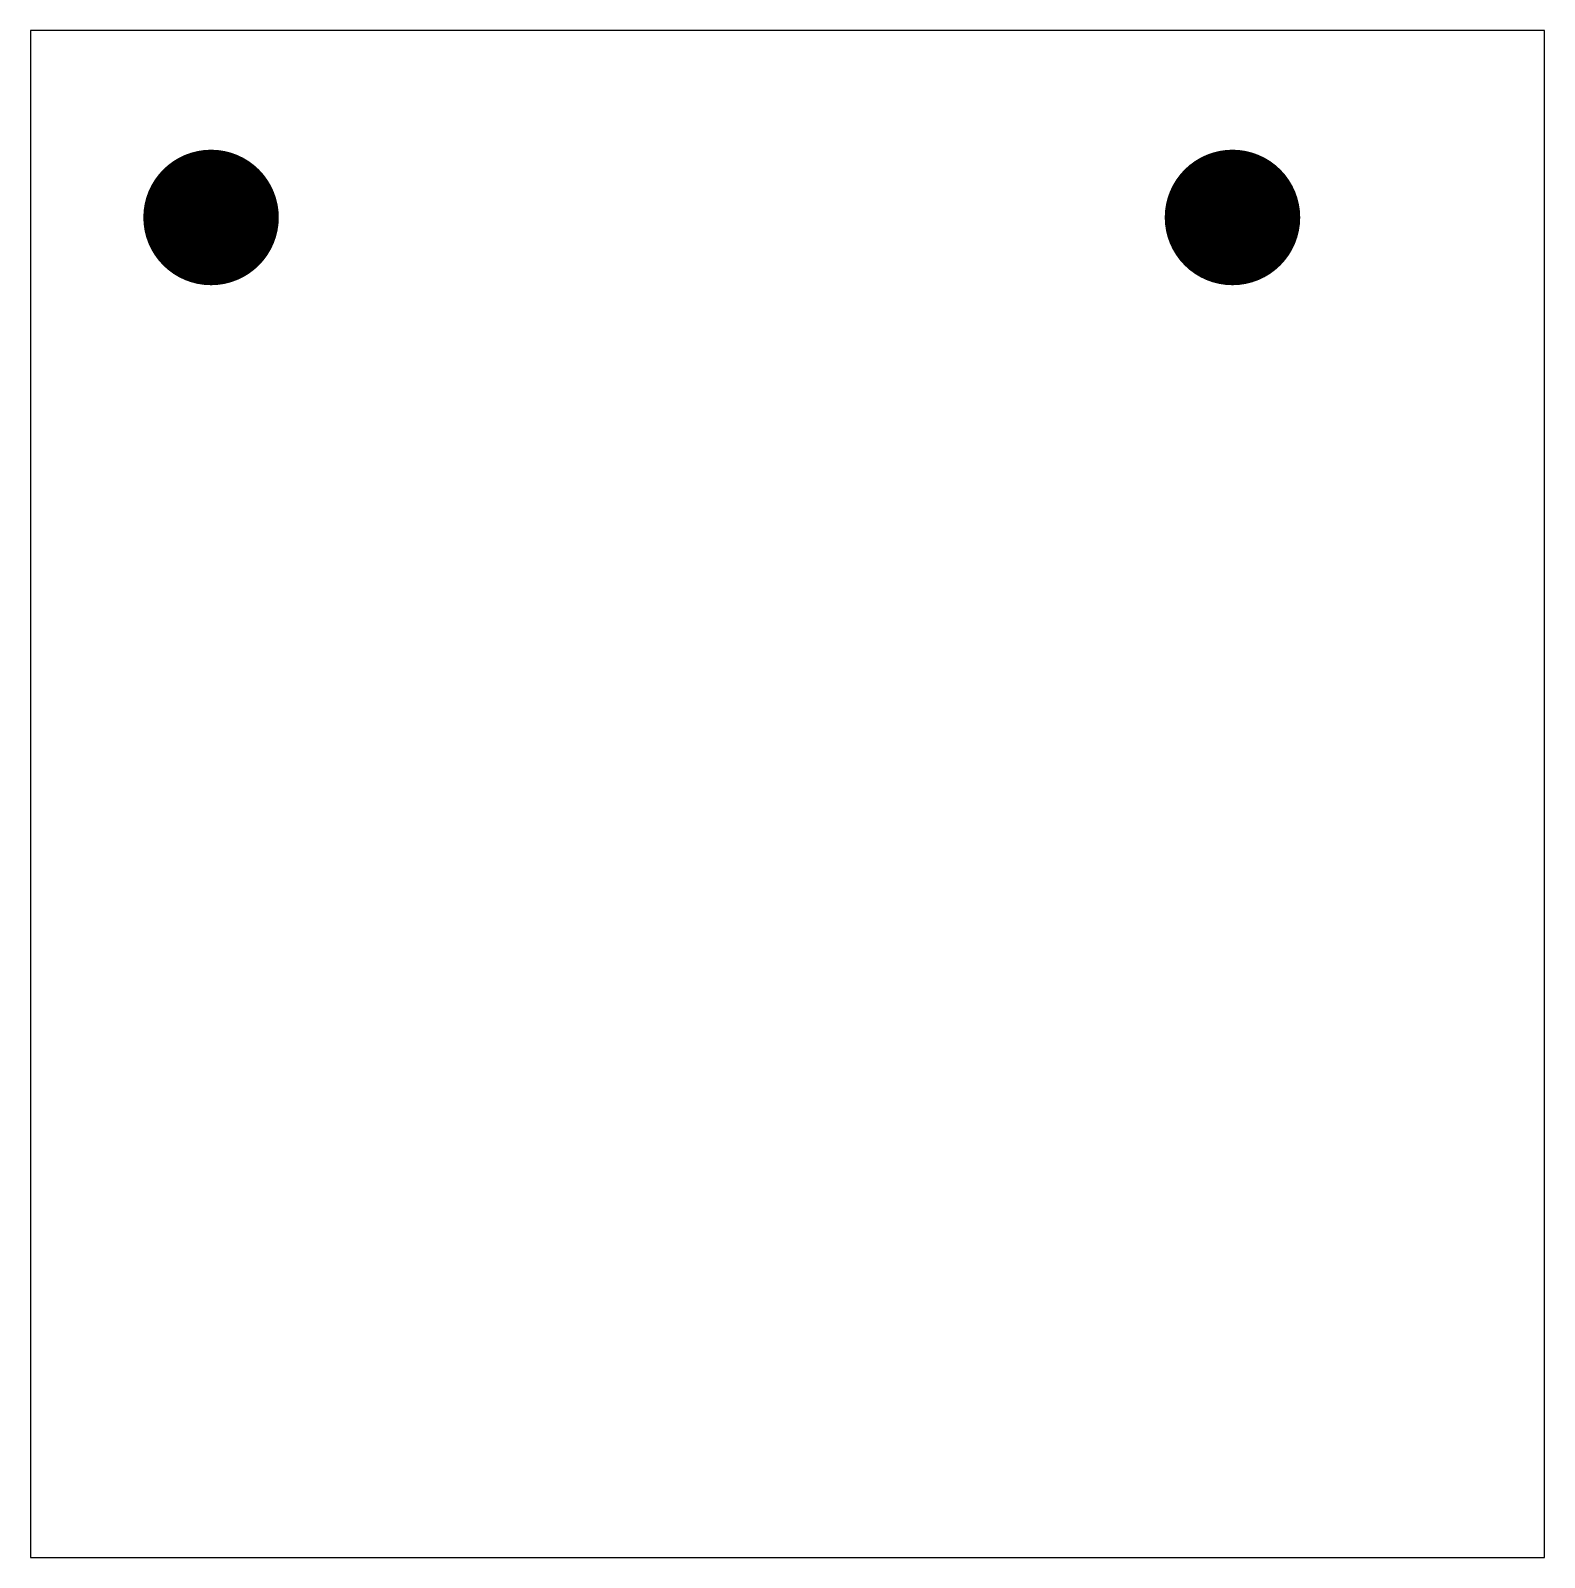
# Model space of a CAD drawing. Extents: x 0 to 1.5, y 0 to 1.5.
import ezdxf

# ---------------------------------------------------------------- set-up
doc = ezdxf.new("R2010")
doc.units = 0
doc.layers.add('20', color=7, linetype='CONTINUOUS')

msp = doc.modelspace()

# ---------------------------------------------------------------- linework, layer by layer
at = {"layer": '20'}
for p, q in [((1.498504, 1.504803), (0.001496, 1.504803)), ((0.001496, 1.504803), (0.001496, -0.004803)), ((1.498504, -0.004803), (1.498504, 1.504803)), ((0.001496, -0.004803), (1.498504, -0.004803))]:
    msp.add_line(p, q, dxfattribs=at)
for centre in [(0.18, 1.32), (1.19, 1.32)]:
    msp.add_circle(centre, 0.062992, dxfattribs=at)
at = {"layer": '29', "const_width": 0.066992}
for points in [[(0.18, 1.286504, 1), (0.18, 1.353496, 1), (0.18, 1.286504)], [(1.19, 1.286504, 1), (1.19, 1.353496, 1), (1.19, 1.286504)]]:
    msp.add_lwpolyline(points, format="xyb", dxfattribs=at)
at = {"layer": '30', "const_width": 0.066992}
for points in [[(0.18, 1.286504, 1), (0.18, 1.353496, 1), (0.18, 1.286504)], [(1.19, 1.286504, 1), (1.19, 1.353496, 1), (1.19, 1.286504)]]:
    msp.add_lwpolyline(points, format="xyb", dxfattribs=at)

doc.saveas('drawing.dxf')
